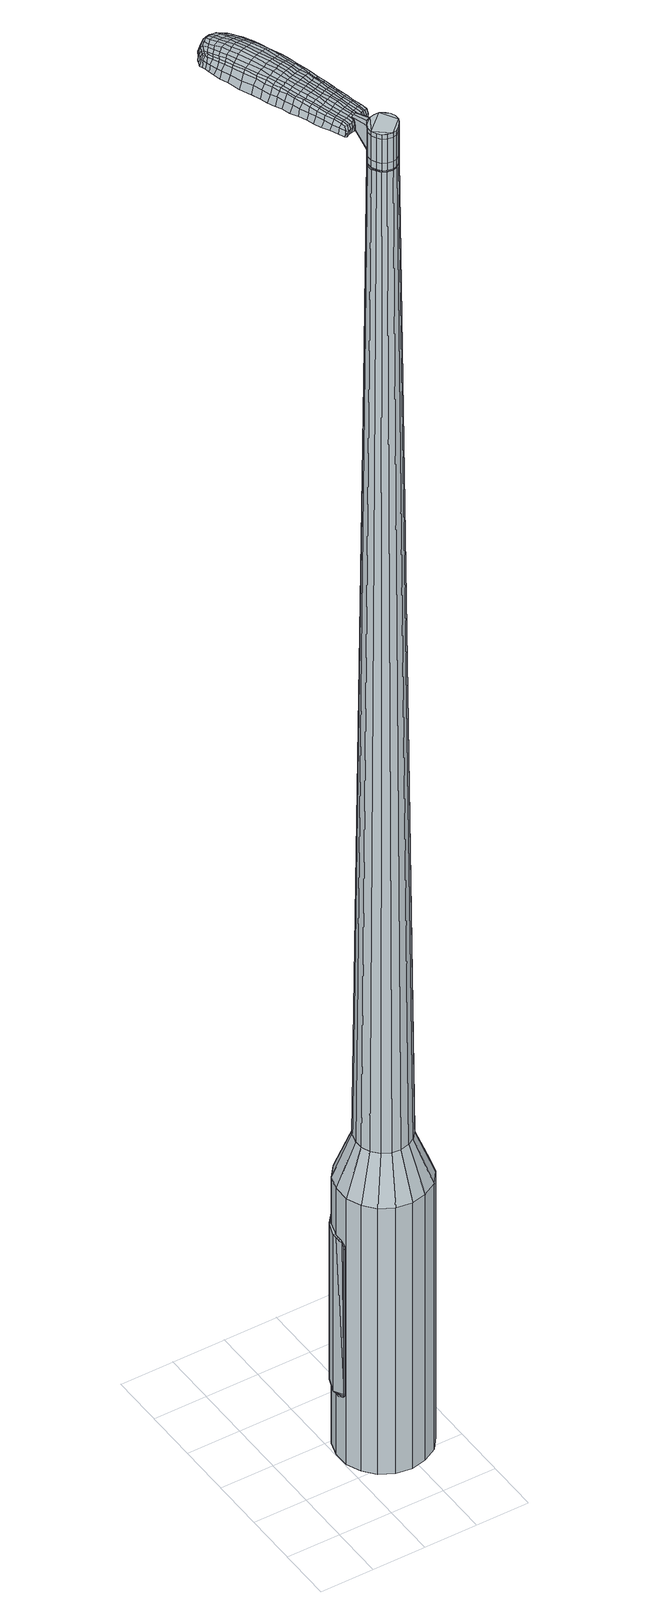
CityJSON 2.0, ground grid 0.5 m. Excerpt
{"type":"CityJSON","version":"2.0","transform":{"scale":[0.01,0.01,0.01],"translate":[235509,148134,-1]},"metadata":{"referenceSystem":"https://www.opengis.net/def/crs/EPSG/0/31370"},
"CityObjects":{
"object1":{"type":"GenericCityObject","attributes":{"cluster":199,"mean_distance_to_centroid":0.206,"new_centroid_x":235509.95,"new_centroid_y":148134.77,"mean_distance_to_camera":10.04,"H1":9.03,"H2":9.09,"Z_final":115.02,"cluster2":-1,"proj_x":235514.47,"proj_y":148132.95,"id_line":90720,"bearing_l":201.87,"distance":4.87,"orientation":"right","G_obj":111.87},"geometry":[{"type":"MultiSurface","lod":"2","boundaries":[[[0,1,2,3]],[[1,4,5,2]],[[4,6,7,5]],[[6,8,9,7]],[[8,10,11,9]],[[10,12,13,11]],[[12,14,15,13]],[[14,16,17,15]],[[16,18,19,17]],[[18,20,21,19]],[[20,22,23,21]],[[22,24,25,23]],[[24,26,27,25]],[[26,28,29,27]],[[28,30,31,29]],[[30,32,33,31]],[[32,34,35,33]],[[34,0,3,35]],[[36,37,38,39]],[[38,40,41,42]],[[41,43,42]],[[42,44,45,46]],[[45,47,46]],[[46,48,49,50]],[[49,51,50]],[[42,46,50,38]],[[50,52,39,38]],[[53,36,39]],[[2,5,7,35]],[[7,9,11,15]],[[11,13,15]],[[15,17,19,23]],[[19,21,23]],[[23,25,27,31]],[[27,29,31]],[[15,23,31,7]],[[31,33,35,7]],[[3,2,35]],[[1,0,54,55]],[[0,34,56,54]],[[34,32,57,56]],[[32,30,58,57]],[[30,28,59,58]],[[28,26,60,59]],[[26,24,61,60]],[[24,22,62,61]],[[22,20,63,62]],[[20,18,64,63]],[[18,16,65,64]],[[16,14,66,65]],[[14,12,67,66]],[[12,10,68,67]],[[10,8,69,68]],[[8,6,70,69]],[[6,4,71,70]],[[4,1,55,71]],[[55,54,72,73]],[[54,56,74,72]],[[56,57,75,74]],[[57,58,76,75]],[[58,59,77,76]],[[59,60,78,77]],[[60,61,79,78]],[[61,62,80,79]],[[62,63,81,80]],[[63,64,82,81]],[[64,65,83,82]],[[65,66,84,83]],[[66,67,85,84]],[[67,68,86,85]],[[68,69,87,86]],[[69,70,88,87]],[[70,71,89,88]],[[71,55,73,89]],[[90,91,92,73]],[[93,94,91,90]],[[75,95,94,93]],[[96,97,95,75]],[[98,99,97,96]],[[100,101,99,98]],[[102,103,101,100]],[[104,105,103,102]],[[106,107,105,104]],[[108,109,107,106]],[[83,110,109,108]],[[84,111,110,83]],[[112,113,111,84]],[[114,115,113,112]],[[116,117,115,114]],[[118,119,117,116]],[[120,121,119,118]],[[73,92,121,120]],[[122,123,124,125]],[[126,122,125,127]],[[128,126,127,129]],[[130,128,129,131]],[[132,130,131,133]],[[134,132,133,135]],[[136,134,135,137]],[[138,136,137,139]],[[140,138,139,141]],[[142,140,141,143]],[[144,142,143,145]],[[146,144,145,147]],[[148,146,147,149]],[[150,148,149,151]],[[152,150,151,153]],[[154,152,153,155]],[[72,90,73]],[[72,74,93,90]],[[74,75,93]],[[76,96,75]],[[76,77,98,96]],[[77,78,100,98]],[[78,79,102,100]],[[79,80,104,102]],[[80,81,106,104]],[[81,82,108,106]],[[82,83,108]],[[85,112,84]],[[85,86,114,112]],[[86,87,116,114]],[[87,88,118,116]],[[88,89,120,118]],[[89,73,120]],[[156,92,91]],[[157,121,92]],[[157,158,119,121]],[[158,159,117,119]],[[159,160,115,117]],[[160,161,113,115]],[[161,111,113]],[[162,109,110]],[[162,163,107,109]],[[163,164,105,107]],[[164,165,103,105]],[[165,166,101,103]],[[166,167,99,101]],[[167,168,97,99]],[[168,95,97]],[[169,94,95]],[[169,156,91,94]],[[39,52,154,170]],[[92,156,171,155]],[[53,39,170,123]],[[156,169,124,171]],[[36,53,123,122]],[[169,95,125,124]],[[37,36,122,126]],[[95,168,127,125]],[[38,37,126,128]],[[168,167,129,127]],[[40,38,128,130]],[[167,166,131,129]],[[41,40,130,132]],[[166,165,133,131]],[[43,41,132,134]],[[165,164,135,133]],[[42,43,134,136]],[[164,163,137,135]],[[44,42,136,138]],[[163,162,139,137]],[[45,44,138,140]],[[162,110,141,139]],[[47,45,140,142]],[[110,111,143,141]],[[46,47,142,144]],[[111,161,145,143]],[[48,46,144,146]],[[161,160,147,145]],[[49,48,146,148]],[[160,159,149,147]],[[51,49,148,150]],[[159,158,151,149]],[[50,51,150,152]],[[158,157,153,151]],[[52,50,152,154]],[[157,92,155,153]],[[154,155,172,173]],[[155,171,174,172]],[[171,124,175,174]],[[124,123,176,175]],[[123,170,177,176]],[[170,154,173,177]],[[178,179,180,181]],[[182,178,181,183]],[[178,182,184,185]],[[179,178,185,186]],[[187,188,189,190]],[[191,187,190,192]],[[187,191,193,194]],[[188,187,194,195]],[[196,197,198,199]],[[200,196,199,201]],[[196,200,202,203]],[[197,196,203,204]],[[205,206,207,208]],[[209,205,208,210]],[[205,209,211,212]],[[206,205,212,213]],[[214,215,216,217]],[[218,214,217,219]],[[214,218,220,221]],[[215,214,221,222]],[[223,224,225,226]],[[227,223,226,228]],[[223,227,229,230]],[[224,223,230,231]],[[232,233,234,235]],[[224,232,235,225]],[[232,224,231,236]],[[233,232,236,237]],[[238,239,240,241]],[[233,238,241,234]],[[238,233,237,242]],[[239,238,242,243]],[[244,182,183,245]],[[239,244,245,240]],[[244,239,243,246]],[[182,244,246,184]],[[247,248,249,250]],[[251,247,250,252]],[[247,251,253,254]],[[248,247,254,255]],[[256,257,258,259]],[[248,256,259,249]],[[256,248,255,260]],[[257,256,260,261]],[[262,263,264,265]],[[257,262,265,258]],[[262,257,261,266]],[[263,262,266,267]],[[268,269,270,271]],[[263,268,271,264]],[[268,263,267,272]],[[269,268,272,273]],[[274,179,186,275]],[[269,274,275,270]],[[274,269,273,276]],[[179,274,276,180]],[[277,278,279,280]],[[281,277,280,282]],[[277,281,283,284]],[[278,277,284,285]],[[286,287,288,289]],[[278,286,289,279]],[[286,278,285,290]],[[287,286,290,291]],[[292,293,294,295]],[[287,292,295,288]],[[292,287,291,296]],[[293,292,296,297]],[[298,191,192,299]],[[293,298,299,294]],[[298,293,297,300]],[[191,298,300,193]],[[301,302,303,304]],[[305,301,304,306]],[[301,305,307,308]],[[302,301,308,309]],[[310,311,312,313]],[[302,310,313,303]],[[310,302,309,314]],[[311,310,314,315]],[[316,317,318,319]],[[311,316,319,312]],[[316,311,315,320]],[[317,316,320,321]],[[322,323,324,325]],[[317,322,325,318]],[[322,317,321,326]],[[323,322,326,327]],[[328,188,195,329]],[[323,328,329,324]],[[328,323,327,330]],[[188,328,330,189]],[[331,217,216,332]],[[333,331,332,334]],[[331,333,335,336]],[[217,331,336,219]],[[337,333,334,338]],[[339,337,338,340]],[[337,339,341,342]],[[333,337,342,335]],[[343,339,340,344]],[[345,343,344,346]],[[343,345,347,348]],[[339,343,348,341]],[[349,345,346,350]],[[351,349,350,352]],[[349,351,353,354]],[[345,349,354,347]],[[355,351,352,356]],[[206,355,356,207]],[[355,206,213,357]],[[351,355,357,353]],[[358,359,204,203]],[[360,358,203,202]],[[358,360,361,362]],[[359,358,362,363]],[[364,365,363,362]],[[366,364,362,361]],[[364,366,367,368]],[[365,364,368,369]],[[370,371,369,368]],[[372,370,368,367]],[[370,372,373,374]],[[371,370,374,375]],[[376,377,375,374]],[[378,376,374,373]],[[376,378,211,209]],[[377,376,209,210]],[[379,380,381,382]],[[281,379,382,283]],[[379,281,282,383]],[[380,379,383,384]],[[385,200,201,386]],[[380,385,386,381]],[[385,380,384,387]],[[200,385,387,202]],[[388,389,390,391]],[[227,388,391,229]],[[388,227,228,392]],[[389,388,392,393]],[[394,395,396,397]],[[389,394,397,390]],[[394,389,393,398]],[[395,394,398,399]],[[400,197,204,401]],[[395,400,401,396]],[[400,395,399,402]],[[197,400,402,198]],[[403,404,405,406]],[[185,403,406,186]],[[403,185,184,407]],[[404,403,407,408]],[[409,410,411,412]],[[404,409,412,405]],[[409,404,408,413]],[[410,409,413,414]],[[415,208,207,416]],[[410,415,416,411]],[[415,410,414,417]],[[208,415,417,210]],[[418,419,420,421]],[[190,418,421,192]],[[418,190,189,422]],[[419,418,422,423]],[[424,212,211,425]],[[419,424,425,420]],[[424,419,423,426]],[[212,424,426,213]],[[427,428,429,430]],[[305,427,430,307]],[[427,305,306,431]],[[428,427,431,432]],[[433,218,219,434]],[[428,433,434,429]],[[433,428,432,435]],[[218,433,435,220]],[[436,437,438,439]],[[251,436,439,253]],[[436,251,252,440]],[[437,436,440,441]],[[442,443,444,445]],[[437,442,445,438]],[[442,437,441,446]],[[443,442,446,447]],[[448,215,222,449]],[[443,448,449,444]],[[448,443,447,450]],[[215,448,450,216]],[[451,452,441,440]],[[250,451,440,252]],[[451,250,249,453]],[[452,451,453,454]],[[455,456,447,446]],[[452,455,446,441]],[[455,452,454,457]],[[456,455,457,458]],[[459,332,216,450]],[[456,459,450,447]],[[459,456,458,460]],[[332,459,460,334]],[[461,462,463,464]],[[308,461,464,309]],[[461,308,307,430]],[[462,461,430,429]],[[465,336,335,466]],[[462,465,466,463]],[[465,462,429,434]],[[336,465,434,219]],[[467,468,454,453]],[[259,467,453,249]],[[467,259,258,469]],[[468,467,469,470]],[[471,472,458,457]],[[468,471,457,454]],[[471,468,470,473]],[[472,471,473,474]],[[475,338,334,460]],[[472,475,460,458]],[[475,472,474,476]],[[338,475,476,340]],[[477,478,479,480]],[[314,477,480,315]],[[477,314,309,464]],[[478,477,464,463]],[[481,342,341,482]],[[478,481,482,479]],[[481,478,463,466]],[[342,481,466,335]],[[483,484,470,469]],[[265,483,469,258]],[[483,265,264,485]],[[484,483,485,486]],[[487,488,474,473]],[[484,487,473,470]],[[487,484,486,489]],[[488,487,489,490]],[[491,344,340,476]],[[488,491,476,474]],[[491,488,490,492]],[[344,491,492,346]],[[493,494,495,496]],[[320,493,496,321]],[[493,320,315,480]],[[494,493,480,479]],[[497,348,347,498]],[[494,497,498,495]],[[497,494,479,482]],[[348,497,482,341]],[[499,500,486,485]],[[271,499,485,264]],[[499,271,270,501]],[[500,499,501,502]],[[503,504,490,489]],[[500,503,489,486]],[[503,500,502,505]],[[504,503,505,506]],[[507,350,346,492]],[[504,507,492,490]],[[507,504,506,508]],[[350,507,508,352]],[[509,510,511,512]],[[326,509,512,327]],[[509,326,321,496]],[[510,509,496,495]],[[513,354,353,514]],[[510,513,514,511]],[[513,510,495,498]],[[354,513,498,347]],[[515,516,502,501]],[[275,515,501,270]],[[515,275,186,406]],[[516,515,406,405]],[[517,518,506,505]],[[516,517,505,502]],[[517,516,405,412]],[[518,517,412,411]],[[519,356,352,508]],[[518,519,508,506]],[[519,518,411,416]],[[356,519,416,207]],[[520,521,423,422]],[[330,520,422,189]],[[520,330,327,512]],[[521,520,512,511]],[[522,357,213,426]],[[521,522,426,423]],[[522,521,511,514]],[[357,522,514,353]],[[523,524,384,383]],[[280,523,383,282]],[[523,280,279,525]],[[524,523,525,526]],[[527,360,202,387]],[[524,527,387,384]],[[527,524,526,528]],[[360,527,528,361]],[[529,530,531,532]],[[230,529,532,231]],[[529,230,229,391]],[[530,529,391,390]],[[533,534,535,536]],[[530,533,536,531]],[[533,530,390,397]],[[534,533,397,396]],[[537,359,363,538]],[[534,537,538,535]],[[537,534,396,401]],[[359,537,401,204]],[[539,540,526,525]],[[289,539,525,279]],[[539,289,288,541]],[[540,539,541,542]],[[543,366,361,528]],[[540,543,528,526]],[[543,540,542,544]],[[366,543,544,367]],[[545,546,547,548]],[[236,545,548,237]],[[545,236,231,532]],[[546,545,532,531]],[[549,550,551,552]],[[546,549,552,547]],[[549,546,531,536]],[[550,549,536,535]],[[553,365,369,554]],[[550,553,554,551]],[[553,550,535,538]],[[365,553,538,363]],[[555,556,542,541]],[[295,555,541,288]],[[555,295,294,557]],[[556,555,557,558]],[[559,372,367,544]],[[556,559,544,542]],[[559,556,558,560]],[[372,559,560,373]],[[561,562,563,564]],[[242,561,564,243]],[[561,242,237,548]],[[562,561,548,547]],[[565,566,567,568]],[[562,565,568,563]],[[565,562,547,552]],[[566,565,552,551]],[[569,371,375,570]],[[566,569,570,567]],[[569,566,551,554]],[[371,569,554,369]],[[571,572,558,557]],[[299,571,557,294]],[[571,299,192,421]],[[572,571,421,420]],[[573,378,373,560]],[[572,573,560,558]],[[573,572,420,425]],[[378,573,425,211]],[[574,575,408,407]],[[246,574,407,184]],[[574,246,243,564]],[[575,574,564,563]],[[576,577,414,413]],[[575,576,413,408]],[[576,575,563,568]],[[577,576,568,567]],[[578,377,210,417]],[[577,578,417,414]],[[578,577,567,570]],[[377,578,570,375]],[[579,580,581,582]],[[582,581,583,584]],[[585,583,581,586]],[[586,581,580,587]],[[588,589,590,591]],[[591,590,592,593]],[[594,592,590,595]],[[595,590,589,596]],[[597,598,599,600]],[[600,599,601,602]],[[603,601,599,604]],[[604,599,598,605]],[[606,607,608,609]],[[609,608,610,611]],[[612,610,608,613]],[[613,608,607,614]],[[615,616,617,618]],[[618,617,619,620]],[[621,619,617,622]],[[622,617,616,623]],[[624,625,626,627]],[[627,626,628,629]],[[630,628,626,631]],[[631,626,625,632]],[[633,634,635,636]],[[636,635,625,624]],[[632,625,635,637]],[[637,635,634,638]],[[639,640,641,642]],[[642,641,634,633]],[[638,634,641,643]],[[643,641,640,644]],[[584,583,645,646]],[[646,645,640,639]],[[644,640,645,647]],[[647,645,583,585]],[[648,649,650,651]],[[651,650,652,653]],[[654,652,650,655]],[[655,650,649,656]],[[657,658,659,660]],[[660,659,649,648]],[[656,649,659,661]],[[661,659,658,662]],[[663,664,665,666]],[[666,665,658,657]],[[662,658,665,667]],[[667,665,664,668]],[[669,670,671,672]],[[672,671,664,663]],[[668,664,671,673]],[[673,671,670,674]],[[587,580,675,676]],[[676,675,670,669]],[[674,670,675,677]],[[677,675,580,579]],[[678,679,680,681]],[[681,680,682,683]],[[684,682,680,685]],[[685,680,679,686]],[[687,688,689,690]],[[690,689,679,678]],[[686,679,689,691]],[[691,689,688,692]],[[693,694,695,696]],[[696,695,688,687]],[[692,688,695,697]],[[697,695,694,698]],[[593,592,699,700]],[[700,699,694,693]],[[698,694,699,701]],[[701,699,592,594]],[[702,703,704,705]],[[705,704,706,707]],[[708,706,704,709]],[[709,704,703,710]],[[711,712,713,714]],[[714,713,703,702]],[[710,703,713,715]],[[715,713,712,716]],[[717,718,719,720]],[[720,719,712,711]],[[716,712,719,721]],[[721,719,718,722]],[[723,724,725,726]],[[726,725,718,717]],[[722,718,725,727]],[[727,725,724,728]],[[596,589,729,730]],[[730,729,724,723]],[[728,724,729,731]],[[731,729,589,588]],[[615,618,732,733]],[[733,732,734,735]],[[736,734,732,737]],[[737,732,618,620]],[[735,734,738,739]],[[739,738,740,741]],[[742,740,738,743]],[[743,738,734,736]],[[741,740,744,745]],[[745,744,746,747]],[[748,746,744,749]],[[749,744,740,742]],[[747,746,750,751]],[[751,750,752,753]],[[754,752,750,755]],[[755,750,746,748]],[[753,752,756,757]],[[757,756,607,606]],[[614,607,756,758]],[[758,756,752,754]],[[605,759,760,604]],[[604,760,761,603]],[[762,761,760,763]],[[763,760,759,764]],[[764,765,766,763]],[[763,766,767,762]],[[768,767,766,769]],[[769,766,765,770]],[[770,771,772,769]],[[769,772,773,768]],[[774,773,772,775]],[[775,772,771,776]],[[776,777,778,775]],[[775,778,779,774]],[[612,779,778,610]],[[610,778,777,611]],[[780,781,782,783]],[[783,782,682,684]],[[683,682,782,784]],[[784,782,781,785]],[[602,601,786,787]],[[787,786,781,780]],[[785,781,786,788]],[[788,786,601,603]],[[789,790,791,792]],[[792,791,628,630]],[[629,628,791,793]],[[793,791,790,794]],[[795,796,797,798]],[[798,797,790,789]],[[794,790,797,799]],[[799,797,796,800]],[[605,598,801,802]],[[802,801,796,795]],[[800,796,801,803]],[[803,801,598,597]],[[804,805,806,807]],[[807,806,586,587]],[[585,586,806,808]],[[808,806,805,809]],[[810,811,812,813]],[[813,812,805,804]],[[809,805,812,814]],[[814,812,811,815]],[[606,609,816,817]],[[817,816,811,810]],[[815,811,816,818]],[[818,816,609,611]],[[819,820,821,822]],[[822,821,591,593]],[[588,591,821,823]],[[823,821,820,824]],[[612,613,825,826]],[[826,825,820,819]],[[824,820,825,827]],[[827,825,613,614]],[[828,829,830,831]],[[831,830,706,708]],[[707,706,830,832]],[[832,830,829,833]],[[620,619,834,835]],[[835,834,829,828]],[[833,829,834,836]],[[836,834,619,621]],[[837,838,652,839]],[[839,652,654]],[[653,652,840]],[[840,652,838,841]],[[842,843,844,845]],[[845,844,838,837]],[[841,838,844,846]],[[846,844,843,847]],[[623,616,848,849]],[[849,848,843,842]],[[847,843,848,850]],[[850,848,616,615]],[[841,851,852,840]],[[840,852,651,653]],[[648,651,852,853]],[[853,852,851,854]],[[847,855,856,846]],[[846,856,851,841]],[[854,851,856,857]],[[857,856,855,858]],[[615,733,859,850]],[[850,859,855,847]],[[858,855,859,860]],[[860,859,733,735]],[[861,862,863]],[[863,862,709,710]],[[708,709,862,831]],[[831,862,828]],[[736,737,864,865]],[[865,864,862,861]],[[828,862,864,835]],[[835,864,737,620]],[[854,866,867,853]],[[853,867,660,648]],[[657,660,867,868]],[[868,867,866,869]],[[858,870,871,857]],[[857,871,866,854]],[[869,866,871,872]],[[872,871,870,873]],[[735,739,874,860]],[[860,874,870,858]],[[873,870,874,875]],[[875,874,739,741]],[[876,877,878,879]],[[879,878,715,716]],[[710,715,878,863]],[[863,878,877,861]],[[742,743,880,881]],[[881,880,877,876]],[[861,877,880,865]],[[865,880,743,736]],[[869,882,883,868]],[[868,883,666,657]],[[663,666,883,884]],[[884,883,882,885]],[[873,886,887,872]],[[872,887,882,869]],[[885,882,887,888]],[[888,887,886,889]],[[741,745,890,875]],[[875,890,886,873]],[[889,886,890,891]],[[891,890,745,747]],[[892,893,894,895]],[[895,894,721,722]],[[716,721,894,879]],[[879,894,893,876]],[[748,749,896,897]],[[897,896,893,892]],[[876,893,896,881]],[[881,896,749,742]],[[885,898,899,884]],[[884,899,672,663]],[[669,672,899,900]],[[900,899,898,901]],[[889,902,903,888]],[[888,903,898,885]],[[901,898,903,904]],[[904,903,902,905]],[[747,751,906,891]],[[891,906,902,889]],[[905,902,906,907]],[[907,906,751,753]],[[908,909,910,911]],[[911,910,727,728]],[[722,727,910,895]],[[895,910,909,892]],[[754,755,912,913]],[[913,912,909,908]],[[892,909,912,897]],[[897,912,755,748]],[[901,914,915,900]],[[900,915,676,669]],[[587,676,915,807]],[[807,915,914,804]],[[905,916,917,904]],[[904,917,914,901]],[[804,914,917,813]],[[813,917,916,810]],[[753,757,918,907]],[[907,918,916,905]],[[810,916,918,817]],[[817,918,757,606]],[[824,919,920,823]],[[823,920,731,588]],[[728,731,920,911]],[[911,920,919,908]],[[614,758,921,827]],[[827,921,919,824]],[[908,919,921,913]],[[913,921,758,754]],[[785,922,923,784]],[[784,923,681,683]],[[678,681,923,924]],[[924,923,922,925]],[[603,761,926,788]],[[788,926,922,785]],[[925,922,926,927]],[[927,926,761,762]],[[928,929,930,931]],[[931,930,631,632]],[[630,631,930,792]],[[792,930,929,789]],[[932,933,934,935]],[[935,934,929,928]],[[789,929,934,798]],[[798,934,933,795]],[[764,759,936,937]],[[937,936,933,932]],[[795,933,936,802]],[[802,936,759,605]],[[925,938,939,924]],[[924,939,690,678]],[[687,690,939,940]],[[940,939,938,941]],[[762,767,942,927]],[[927,942,938,925]],[[941,938,942,943]],[[943,942,767,768]],[[944,945,946,947]],[[947,946,637,638]],[[632,637,946,931]],[[931,946,945,928]],[[948,949,950,951]],[[951,950,945,944]],[[928,945,950,935]],[[935,950,949,932]],[[770,765,952,953]],[[953,952,949,948]],[[932,949,952,937]],[[937,952,765,764]],[[941,954,955,940]],[[940,955,696,687]],[[693,696,955,956]],[[956,955,954,957]],[[768,773,958,943]],[[943,958,954,941]],[[957,954,958,959]],[[959,958,773,774]],[[960,961,962,963]],[[963,962,643,644]],[[638,643,962,947]],[[947,962,961,944]],[[964,965,966,967]],[[967,966,961,960]],[[944,961,966,951]],[[951,966,965,948]],[[776,771,968,969]],[[969,968,965,964]],[[948,965,968,953]],[[953,968,771,770]],[[957,970,971,956]],[[956,971,700,693]],[[593,700,971,822]],[[822,971,970,819]],[[774,779,972,959]],[[959,972,970,957]],[[819,970,972,826]],[[826,972,779,612]],[[809,973,974,808]],[[808,974,647,585]],[[644,647,974,963]],[[963,974,973,960]],[[815,975,976,814]],[[814,976,973,809]],[[960,973,976,967]],[[967,976,975,964]],[[611,777,977,818]],[[818,977,975,815]],[[964,975,977,969]],[[969,977,777,776]],[[579,582,181,180]],[[582,584,183,181]],[[594,595,194,193]],[[595,596,195,194]],[[597,600,199,198]],[[600,602,201,199]],[[621,622,221,220]],[[622,623,222,221]],[[624,627,226,225]],[[627,629,228,226]],[[633,636,235,234]],[[636,624,225,235]],[[639,642,241,240]],[[642,633,234,241]],[[584,646,245,183]],[[646,639,240,245]],[[654,655,254,253]],[[655,656,255,254]],[[656,661,260,255]],[[661,662,261,260]],[[662,667,266,261]],[[667,668,267,266]],[[668,673,272,267]],[[673,674,273,272]],[[674,677,276,273]],[[677,579,180,276]],[[684,685,284,283]],[[685,686,285,284]],[[686,691,290,285]],[[691,692,291,290]],[[692,697,296,291]],[[697,698,297,296]],[[698,701,300,297]],[[701,594,193,300]],[[702,705,304,303]],[[705,707,306,304]],[[711,714,313,312]],[[714,702,303,313]],[[717,720,319,318]],[[720,711,312,319]],[[723,726,325,324]],[[726,717,318,325]],[[596,730,329,195]],[[730,723,324,329]],[[780,783,382,381]],[[783,684,283,382]],[[602,787,386,201]],[[787,780,381,386]],[[629,793,392,228]],[[793,794,393,392]],[[794,799,398,393]],[[799,800,399,398]],[[800,803,402,399]],[[803,597,198,402]],[[707,832,431,306]],[[832,833,432,431]],[[833,836,435,432]],[[836,621,220,435]],[[837,839,439,438]],[[839,654,253,439]],[[842,845,445,444]],[[845,837,438,445]],[[623,849,449,222]],[[849,842,444,449]],[[978,979,980,981]],[[982,983,981,980]],[[984,985,986,987]],[[988,989,990,991]],[[979,992,993,980]],[[994,982,980,993]],[[995,984,987,996]],[[997,998,989,988]],[[992,999,1000,993]],[[1000,1001,994,993]],[[1002,995,996,1003]],[[1004,998,997,1005]],[[999,1006,1007,1000]],[[1007,1008,1001,1000]],[[1009,1002,1003,1010]],[[1011,1004,1005,1012]],[[1013,1014,1015,1016]],[[1017,1018,1014,1013]],[[1017,1019,1020,1018]],[[1019,1021,1022,1020]],[[1023,1024,1025,1026]],[[1027,1028,1024,1023]],[[1029,1030,1028,1027]],[[1031,1032,1030,1029]],[[1026,1015,1014,1023]],[[1023,1014,1018,1027]],[[1018,1020,1029,1027]],[[1020,1022,1031,1029]],[[987,986,983,982]],[[996,987,982,994]],[[1001,1003,996,994]],[[1008,1010,1003,1001]],[[988,991,985,984]],[[997,988,984,995]],[[1005,997,995,1002]],[[1012,1005,1002,1009]],[[989,1013,1016,990]],[[998,1017,1013,989]],[[1019,1017,998,1004]],[[1021,1019,1004,1011]],[[1033,1034,1035,1036]],[[1035,1037,1038,1039]],[[1035,1039,1040,1041]],[[1035,1041,1036]],[[1042,1033,1036,1043]],[[1044,1043,1036,1045]],[[1046,1045,1036]],[[1047,1035,1034,1048]],[[1049,1047,1048,1050]],[[1051,1049,1050,1052]],[[1053,1051,1052,1054]],[[1055,1053,1054,1056]],[[1056,1057,1058,1059]],[[1056,1059,1060,1061]],[[1056,1061,1062,1063]],[[1062,1064,1065,1066]],[[1062,1066,1067,1068]],[[1062,1068,1063]],[[1056,1063,1055]],[[1069,1070,1034,1033]],[[1071,1072,1037,1035]],[[1073,1074,1046,1036]],[[1070,1075,1048,1034]],[[1076,1071,1035,1047]],[[1075,1077,1050,1048]],[[1078,1076,1047,1049]],[[1077,1079,1052,1050]],[[1080,1078,1049,1051]],[[1079,1081,1054,1052]],[[1082,1080,1051,1053]],[[1081,1083,1056,1054]],[[1084,1082,1053,1055]],[[1083,1085,1057,1056]],[[1086,1087,1064,1062]],[[1088,1084,1055,1063]],[[1058,1057,1085,1089]],[[1059,1058,1089,1090]],[[1060,1059,1090,1091]],[[1061,1060,1091,1092]],[[1062,1061,1092,1086]],[[1093,1069,1033,1042]],[[1094,1093,1042,1043]],[[1095,1094,1043,1044]],[[1096,1095,1044,1045]],[[1074,1096,1045,1046]],[[1038,1037,1072,1097]],[[1065,1064,1087,1098]],[[1039,1038,1097,1099]],[[1040,1039,1099,1100]],[[1041,1040,1100,1101]],[[1036,1041,1101,1073]],[[1066,1065,1098,1102]],[[1067,1066,1102,1103]],[[1068,1067,1103,1104]],[[1063,1068,1104,1088]]]}]}
},
"vertices":[
[77,117,384],[91,120,384],[91,120,96],[77,117,96],[106,118,384],[106,118,96],[119,111,384],[119,111,96],[128,100,384],[128,100,96],[134,87,384],[134,87,96],[134,72,384],[134,72,96],[130,58,384],[130,58,96],[121,46,384],[121,46,96],[108,39,384],[108,39,96],[94,36,384],[94,36,96],[79,38,384],[79,38,96],[66,45,384],[66,45,96],[57,56,384],[57,56,96],[51,69,384],[51,69,96],[51,84,384],[51,84,96],[55,98,384],[55,98,96],[64,109,384],[64,109,96],[81,84,1524],[79,80,1524],[79,75,1524],[87,90,1524],[81,71,1524],[84,67,1524],[93,64,1524],[88,65,1524],[97,65,1524],[101,68,1524],[106,76,1524],[104,72,1524],[106,81,1524],[104,85,1524],[97,91,1524],[101,88,1524],[92,91,1524],[83,88,1524],[83,101,429],[92,103,429],[76,97,429],[70,90,429],[68,81,429],[68,73,429],[71,65,429],[77,58,429],[85,54,429],[93,53,429],[102,55,429],[109,59,429],[115,66,429],[117,74,429],[117,83,429],[114,91,429],[108,98,429],[100,102,429],[87,90,1483],[92,91,1483],[83,88,1483],[81,84,1483],[79,80,1483],[79,75,1483],[81,71,1483],[84,67,1483],[88,65,1483],[93,64,1483],[97,65,1483],[101,68,1483],[104,72,1483],[106,76,1483],[106,81,1483],[104,85,1483],[101,88,1483],[97,91,1483],[88,90,1483],[88,90,1485],[92,91,1485],[84,87,1483],[84,87,1485],[81,84,1485],[80,80,1483],[80,80,1485],[80,75,1483],[80,75,1485],[82,71,1483],[82,71,1485],[85,68,1483],[85,68,1485],[88,66,1483],[88,66,1485],[93,65,1483],[93,65,1485],[97,66,1483],[97,66,1485],[101,68,1485],[104,72,1485],[105,76,1483],[105,76,1485],[105,81,1483],[105,81,1485],[103,85,1483],[103,85,1485],[100,88,1483],[100,88,1485],[96,90,1483],[96,90,1485],[81,84,1519],[83,88,1519],[83,88,1493],[81,84,1493],[79,80,1519],[79,80,1493],[79,75,1519],[79,75,1493],[81,71,1519],[81,71,1493],[84,67,1519],[84,67,1493],[88,65,1519],[88,65,1493],[93,64,1519],[93,64,1493],[97,65,1519],[97,65,1493],[101,68,1519],[101,68,1493],[104,72,1519],[104,72,1493],[106,76,1519],[106,76,1493],[106,81,1519],[106,81,1493],[104,85,1519],[104,85,1493],[101,88,1519],[101,88,1493],[97,91,1519],[97,91,1493],[92,91,1519],[92,91,1493],[87,90,1485],[97,91,1485],[101,88,1485],[104,85,1485],[106,81,1485],[106,76,1485],[97,65,1485],[93,64,1485],[88,65,1485],[84,67,1485],[81,71,1485],[79,75,1485],[79,80,1485],[83,88,1485],[87,90,1519],[87,90,1493],[83,109,1513],[83,109,1518],[81,108,1513],[78,106,1513],[78,106,1518],[81,108,1518],[71,184,1519],[73,177,1518],[74,179,1509],[72,186,1510],[68,192,1519],[69,194,1510],[67,190,1526],[70,182,1525],[72,176,1525],[35,170,1519],[38,163,1518],[40,163,1525],[37,169,1525],[32,178,1519],[34,177,1526],[30,178,1510],[33,170,1510],[36,164,1509],[24,244,1519],[28,246,1519],[27,246,1513],[24,245,1513],[21,242,1519],[20,243,1513],[21,240,1524],[25,243,1524],[28,244,1524],[52,175,1530],[55,169,1529],[58,170,1529],[55,177,1530],[48,184,1531],[52,185,1531],[45,182,1530],[48,174,1530],[51,167,1529],[82,101,1512],[85,102,1512],[84,103,1517],[82,102,1517],[79,100,1512],[79,101,1517],[79,100,1506],[82,101,1506],[84,102,1506],[48,238,1519],[49,235,1519],[50,237,1512],[49,240,1512],[46,240,1518],[47,241,1512],[46,239,1522],[47,237,1523],[48,235,1524],[52,231,1519],[54,226,1519],[55,228,1512],[52,233,1512],[51,230,1524],[53,225,1525],[57,221,1519],[60,213,1519],[61,215,1511],[58,222,1511],[56,219,1526],[59,212,1526],[64,203,1519],[65,204,1510],[63,201,1526],[95,114,1513],[92,121,1513],[91,120,1518],[94,113,1517],[96,108,1512],[95,109,1516],[97,109,1506],[95,115,1507],[93,122,1507],[90,128,1514],[88,135,1515],[87,134,1520],[89,127,1519],[91,129,1507],[88,137,1507],[85,142,1515],[83,149,1516],[82,148,1522],[84,141,1521],[86,144,1508],[84,151,1508],[80,156,1517],[78,163,1517],[77,162,1524],[79,155,1523],[81,158,1508],[79,165,1509],[76,170,1518],[75,169,1524],[77,172,1509],[14,226,1519],[15,222,1519],[16,223,1524],[16,226,1523],[14,228,1518],[15,228,1522],[12,228,1512],[13,226,1512],[14,223,1512],[16,218,1519],[18,212,1519],[20,212,1525],[18,218,1524],[15,218,1512],[16,213,1512],[20,207,1519],[23,199,1519],[25,199,1526],[22,206,1526],[18,207,1511],[21,200,1511],[27,188,1519],[29,188,1526],[25,189,1510],[66,103,1513],[63,109,1513],[62,110,1507],[65,103,1507],[69,98,1512],[68,98,1506],[69,99,1516],[68,102,1517],[65,109,1518],[60,116,1514],[57,123,1515],[55,124,1507],[58,117,1507],[61,116,1519],[58,123,1520],[54,130,1515],[50,137,1516],[49,137,1508],[52,130,1508],[55,130,1521],[52,136,1522],[47,143,1517],[44,150,1517],[42,151,1509],[45,144,1508],[49,143,1523],[46,150,1524],[41,157,1518],[39,157,1509],[43,156,1524],[80,107,1519],[82,108,1519],[77,114,1520],[79,115,1520],[74,113,1520],[77,106,1519],[74,121,1522],[77,122,1522],[71,128,1523],[74,129,1523],[68,126,1523],[71,120,1521],[68,134,1524],[71,135,1524],[66,141,1525],[68,142,1525],[63,140,1525],[66,133,1524],[63,148,1526],[66,149,1526],[60,155,1527],[63,156,1527],[57,154,1527],[60,147,1526],[57,162,1528],[60,163,1528],[54,161,1528],[26,240,1527],[29,241,1527],[23,238,1526],[24,233,1527],[27,236,1528],[31,237,1528],[30,230,1529],[33,231,1529],[26,228,1528],[29,221,1530],[33,223,1530],[36,224,1530],[35,216,1531],[39,218,1531],[32,214,1530],[35,206,1531],[39,208,1531],[42,209,1531],[44,196,1531],[47,197,1531],[40,194,1531],[14,230,1518],[15,233,1519],[14,234,1513],[13,231,1513],[15,229,1523],[16,232,1523],[18,238,1519],[17,238,1513],[18,236,1524],[45,242,1518],[42,243,1518],[42,242,1523],[44,240,1523],[45,243,1513],[43,244,1513],[39,245,1519],[35,246,1519],[36,244,1524],[39,243,1523],[39,246,1513],[35,247,1513],[31,246,1519],[32,245,1524],[31,247,1513],[69,181,1528],[67,181,1528],[69,174,1528],[71,175,1527],[66,190,1528],[64,189,1529],[64,180,1529],[61,179,1530],[64,172,1529],[67,173,1528],[61,188,1529],[58,187,1530],[58,178,1530],[61,171,1529],[55,186,1531],[39,170,1528],[41,171,1529],[37,179,1529],[35,178,1528],[41,163,1527],[44,164,1528],[44,172,1529],[41,181,1530],[47,166,1528],[71,96,1512],[73,97,1512],[73,98,1517],[71,98,1517],[70,97,1506],[72,98,1506],[76,98,1512],[76,99,1517],[75,99,1506],[96,106,1512],[94,105,1512],[95,107,1506],[96,107,1506],[95,107,1517],[93,106,1517],[92,105,1512],[90,104,1512],[90,105,1506],[92,106,1506],[91,106,1517],[89,105,1517],[87,103,1512],[87,104,1506],[86,104,1517],[93,112,1519],[91,111,1519],[90,119,1520],[89,118,1520],[89,111,1519],[87,110,1519],[87,118,1520],[84,117,1520],[84,109,1519],[82,116,1520],[69,103,1519],[71,103,1519],[68,110,1520],[66,109,1520],[74,104,1519],[71,111,1520],[88,126,1521],[86,126,1521],[85,133,1522],[84,133,1522],[84,125,1521],[82,124,1521],[82,132,1522],[79,131,1523],[79,123,1522],[76,130,1523],[63,116,1521],[65,117,1521],[62,124,1522],[60,123,1522],[68,118,1521],[65,125,1522],[83,140,1523],[81,140,1523],[81,147,1524],[79,147,1524],[79,139,1523],[76,138,1524],[77,146,1525],[74,145,1525],[74,137,1524],[71,143,1525],[57,130,1523],[59,131,1523],[56,137,1524],[54,137,1524],[62,132,1524],[59,139,1525],[78,154,1525],[76,153,1525],[76,161,1526],[74,160,1526],[74,153,1526],[71,151,1526],[72,159,1527],[69,158,1527],[68,150,1526],[66,157,1527],[50,143,1525],[53,144,1525],[50,151,1526],[47,150,1526],[56,145,1526],[53,152,1527],[73,168,1527],[72,167,1527],[69,166,1527],[66,165,1528],[63,164,1528],[44,157,1527],[47,157,1527],[50,159,1528],[16,227,1525],[17,230,1525],[17,224,1526],[18,226,1526],[19,234,1526],[21,230,1527],[45,238,1525],[43,239,1525],[45,236,1526],[47,235,1525],[40,241,1525],[37,242,1526],[38,238,1527],[42,237,1526],[33,242,1526],[35,238,1527],[19,219,1526],[20,221,1527],[21,213,1527],[22,215,1528],[23,224,1528],[25,218,1529],[49,230,1526],[47,231,1527],[50,225,1528],[52,225,1527],[44,232,1527],[41,232,1528],[43,226,1529],[47,226,1528],[37,232,1528],[40,225,1530],[23,207,1528],[25,209,1529],[26,200,1528],[28,201,1529],[28,212,1529],[31,203,1530],[54,219,1528],[52,220,1528],[55,212,1529],[57,212,1528],[49,220,1529],[46,219,1530],[49,211,1530],[52,212,1530],[42,219,1530],[46,210,1531],[30,189,1529],[32,190,1529],[36,192,1530],[61,201,1528],[60,201,1529],[57,200,1530],[54,199,1530],[50,198,1531],[72,178,1509],[72,176,1518],[69,183,1518],[70,185,1509],[66,191,1519],[67,193,1510],[65,190,1525],[68,182,1525],[70,175,1525],[42,164,1525],[40,164,1518],[37,170,1518],[39,170,1525],[34,178,1519],[35,178,1525],[32,179,1510],[35,171,1509],[38,165,1509],[28,244,1513],[28,243,1519],[25,242,1519],[25,243,1513],[22,240,1519],[22,241,1513],[23,239,1524],[26,241,1524],[29,242,1524],[57,170,1528],[54,169,1528],[52,176,1529],[55,177,1529],[48,184,1529],[51,185,1529],[45,183,1529],[49,174,1529],[51,168,1528],[83,105,1516],[84,104,1512],[81,103,1512],[81,104,1516],[78,102,1512],[78,103,1516],[78,102,1506],[81,104,1506],[83,105,1506],[49,236,1512],[48,234,1519],[46,237,1518],[47,238,1512],[45,239,1518],[46,240,1512],[44,238,1522],[45,236,1523],[47,233,1523],[53,227,1512],[52,225,1519],[50,230,1519],[51,232,1512],[49,229,1524],[51,224,1525],[59,214,1511],[58,213,1519],[55,220,1519],[56,221,1511],[54,219,1525],[57,211,1526],[62,202,1519],[63,204,1510],[61,201,1526],[90,119,1518],[90,120,1513],[93,113,1513],[92,112,1517],[94,108,1512],[93,109,1515],[95,110,1506],[93,115,1506],[91,122,1507],[85,133,1520],[86,135,1514],[88,128,1514],[87,126,1519],[89,129,1507],[86,136,1507],[80,148,1522],[81,149,1516],[83,142,1515],[82,141,1521],[84,143,1508],[82,150,1508],[75,161,1523],[76,163,1517],[79,156,1516],[78,154,1522],[79,157,1508],[77,164,1508],[74,170,1517],[73,168,1524],[75,171,1509],[18,223,1523],[17,223,1519],[16,226,1518],[17,226,1523],[16,228,1518],[17,228,1522],[14,228,1512],[15,226,1512],[15,223,1512],[22,213,1525],[20,213,1519],[18,218,1519],[20,218,1524],[17,219,1512],[18,213,1512],[26,200,1526],[25,200,1519],[22,207,1519],[23,207,1525],[20,208,1511],[23,200,1511],[29,189,1519],[31,189,1526],[27,190,1510],[64,111,1507],[65,110,1513],[68,104,1513],[67,104,1506],[71,99,1512],[69,100,1506],[71,100,1515],[69,104,1517],[66,110,1518],[57,124,1507],[59,124,1514],[62,117,1514],[60,118,1507],[63,117,1519],[60,124,1520],[50,138,1508],[52,137,1516],[55,131,1515],[54,131,1508],[57,130,1521],[54,137,1522],[44,151,1508],[46,151,1517],[49,144,1516],[47,145,1508],[51,144,1522],[48,151,1523],[43,157,1517],[41,158,1509],[45,157,1524],[79,108,1518],[82,109,1518],[77,114,1519],[79,115,1519],[74,113,1519],[77,107,1518],[74,121,1520],[76,122,1520],[71,128,1521],[74,129,1521],[68,127,1521],[71,120,1520],[68,135,1523],[71,136,1523],[66,142,1524],[68,143,1524],[63,141,1524],[65,134,1523],[63,149,1525],[65,150,1525],[60,156,1526],[63,157,1526],[57,154,1526],[60,148,1525],[57,162,1527],[60,163,1527],[54,161,1527],[30,240,1526],[27,239,1526],[24,237,1525],[25,233,1526],[28,235,1526],[31,236,1526],[33,230,1528],[30,229,1528],[27,227,1527],[30,221,1528],[33,223,1529],[36,224,1529],[39,217,1530],[36,216,1530],[32,214,1529],[36,206,1530],[39,208,1530],[42,209,1530],[47,197,1530],[44,196,1530],[40,194,1530],[16,233,1513],[17,232,1518],[16,230,1518],[15,230,1512],[17,229,1523],[18,231,1523],[19,236,1519],[19,237,1513],[20,235,1523],[41,240,1523],[41,241,1518],[44,240,1518],[43,239,1523],[44,241,1512],[42,242,1512],[35,242,1523],[35,244,1519],[38,243,1519],[38,241,1523],[39,244,1513],[35,245,1513],[32,244,1519],[32,243,1524],[31,245,1513],[68,174,1527],[66,181,1527],[67,181,1527],[70,175,1526],[64,189,1527],[63,189,1528],[63,172,1528],[61,179,1528],[64,180,1528],[66,173,1527],[60,188,1528],[57,187,1529],[58,178,1529],[60,171,1528],[54,186,1529],[38,179,1528],[41,171,1527],[40,170,1527],[36,178,1527],[43,164,1526],[44,165,1527],[45,173,1528],[41,181,1528],[47,166,1527],[72,100,1516],[72,99,1512],[71,98,1512],[71,100,1516],[70,99,1506],[71,100,1506],[75,100,1512],[75,101,1516],[74,101,1506],[94,109,1506],[93,108,1512],[95,109,1506],[93,108,1516],[92,108,1516],[89,107,1506],[89,106,1512],[91,107,1512],[91,108,1506],[90,107,1516],[88,106,1516],[86,105,1512],[86,106,1506],[86,105,1516],[91,112,1518],[92,112,1518],[89,119,1519],[88,119,1519],[86,111,1518],[89,111,1518],[86,118,1519],[84,117,1519],[84,110,1518],[81,116,1519],[68,111,1519],[70,104,1518],[67,110,1519],[73,105,1518],[71,112,1519],[86,126,1520],[87,126,1520],[84,133,1521],[83,133,1521],[81,124,1520],[84,125,1520],[81,132,1521],[79,131,1521],[79,123,1520],[76,130,1521],[62,124,1521],[65,118,1520],[64,117,1520],[61,124,1521],[68,119,1520],[65,126,1521],[81,140,1522],[82,140,1522],[79,147,1523],[78,147,1523],[76,138,1522],[79,139,1522],[76,146,1523],[73,145,1524],[73,137,1523],[71,144,1524],[56,138,1523],[59,131,1522],[58,131,1522],[54,137,1523],[62,132,1522],[59,139,1523],[76,154,1524],[77,154,1524],[74,161,1525],[73,161,1525],[71,152,1525],[73,153,1524],[71,160,1525],[68,159,1526],[68,151,1525],[65,158,1526],[50,151,1525],[53,145,1524],[51,144,1524],[48,151,1525],[56,146,1524],[53,153,1525],[71,167,1526],[72,168,1526],[66,166,1527],[68,167,1526],[63,165,1527],[47,158,1526],[45,157,1526],[50,159,1526],[19,229,1524],[18,227,1524],[19,224,1525],[19,226,1525],[21,233,1525],[22,230,1525],[44,235,1525],[42,238,1524],[44,237,1524],[46,234,1525],[38,237,1526],[36,240,1525],[39,239,1524],[41,236,1525],[33,240,1525],[34,237,1526],[21,221,1526],[20,219,1526],[22,213,1526],[23,215,1527],[24,224,1526],[26,218,1527],[49,225,1527],[46,230,1526],[48,229,1526],[50,224,1526],[43,225,1528],[40,231,1527],[43,231,1526],[46,225,1527],[37,231,1527],[39,225,1528],[25,209,1527],[24,208,1527],[27,200,1527],[28,201,1528],[29,212,1528],[32,204,1529],[55,211,1528],[51,219,1527],[53,219,1527],[56,211,1527],[49,211,1529],[45,219,1529],[49,219,1528],[52,211,1528],[42,218,1529],[45,210,1530],[33,190,1528],[32,189,1528],[36,192,1529],[59,200,1528],[60,200,1528],[53,199,1529],[56,200,1529],[50,198,1530],[95,109,1508],[89,107,1508],[78,137,1509],[85,140,1509],[70,157,1510],[78,161,1510],[56,194,1512],[65,198,1512],[71,181,1511],[63,178,1511],[49,211,1513],[44,224,1514],[52,227,1514],[58,215,1513],[82,104,1508],[70,134,1509],[62,154,1510],[47,191,1512],[54,174,1511],[41,208,1513],[36,220,1514],[76,102,1508],[63,131,1509],[54,151,1510],[39,188,1512],[45,171,1511],[27,217,1514],[32,204,1513],[70,99,1508],[56,128,1509],[46,148,1510],[30,184,1512],[37,167,1511],[19,214,1514],[23,201,1513],[38,236,1514],[35,240,1514],[42,242,1514],[46,239,1514],[31,233,1514],[29,237,1514],[23,230,1514],[22,234,1514],[15,226,1514],[16,232,1514],[31,243,1515],[27,245,1515],[28,245,1515],[35,245,1515],[27,241,1515],[26,244,1515],[23,240,1515],[25,244,1515],[19,238,1515],[24,244,1515],[49,81,334],[49,85,334],[49,85,165],[50,71,171],[49,81,165],[49,77,165],[50,74,166],[50,72,167],[50,71,169],[49,77,334],[50,74,333],[50,72,332],[50,71,331],[50,71,328],[54,99,165],[54,99,334],[64,111,165],[64,111,334],[76,118,165],[76,118,334],[91,122,165],[91,122,334],[106,120,165],[106,120,334],[110,118,334],[113,116,334],[116,115,333],[117,114,332],[118,113,331],[119,113,328],[110,118,165],[119,113,171],[118,113,169],[117,114,167],[116,115,166],[113,116,165],[52,81,334],[52,85,334],[52,85,165],[52,81,165],[53,71,171],[53,71,328],[57,98,334],[57,98,165],[65,109,334],[65,109,165],[77,116,334],[77,116,165],[91,119,334],[91,119,165],[105,117,334],[105,117,165],[108,115,334],[117,111,328],[117,111,171],[108,115,165],[112,114,334],[114,112,333],[116,111,332],[117,111,331],[52,77,334],[52,75,333],[52,72,332],[53,71,331],[52,77,165],[117,111,169],[52,75,166],[52,72,167],[53,71,169],[116,111,167],[114,112,166],[112,114,165]
]}
